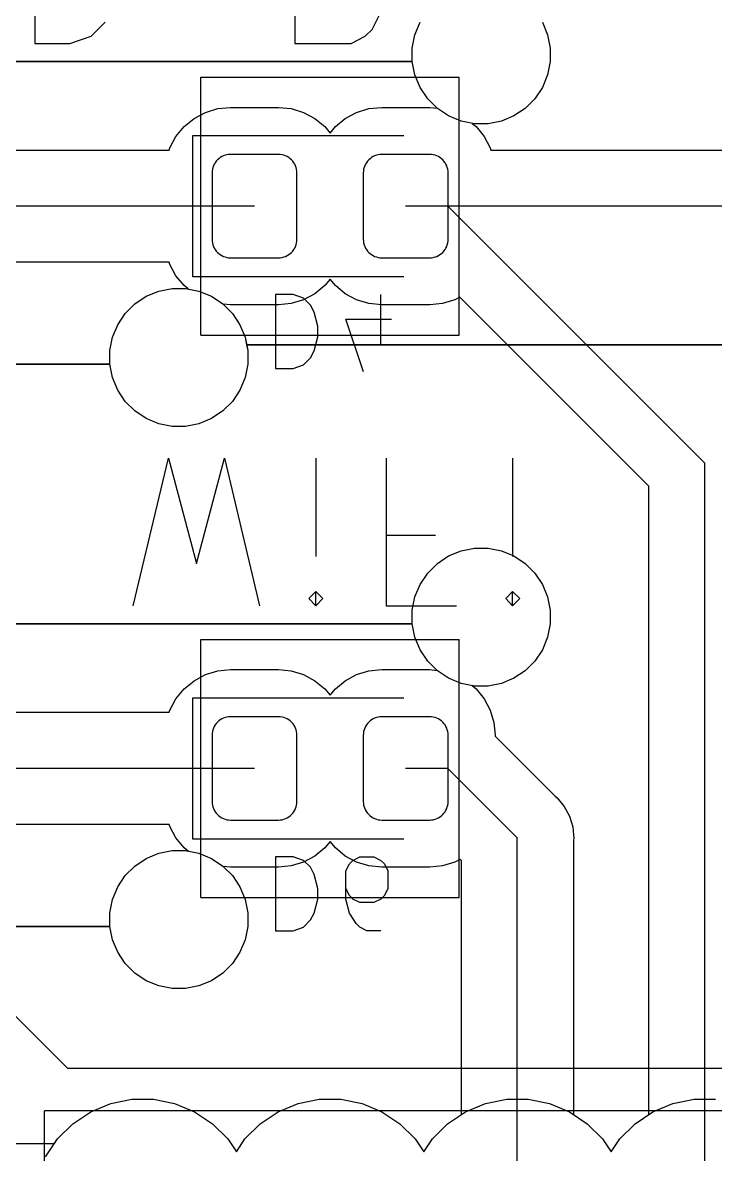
# Model space of a CAD drawing. Extents: x 169 to 33241, y 66 to 35500.
# Drawn here: x 4604 to 8301, y 18440 to 24479 of the extents above; entities that cross this region are included whole.
import ezdxf

# ---------------------------------------------------------------- set-up
doc = ezdxf.new("R2010")
doc.units = 0

msp = doc.modelspace()

# ---------------------------------------------------------------- linework, layer by layer
at = {"layer": 'Layer 1'}
for p, q in [((4670, 25156), (4670, 24368)), ((6057, 25156), (6057, 24368)), ((6469, 24443), (6507, 24518)), ((4970, 24406), (5045, 24481)), ((6698.06, 24414.5), (6725.81, 24481.5)), ((6698.06, 24414.5), (6725.81, 24481.5)), ((7378.24, 24481.5), (7405.99, 24414.5)), ((7378.24, 24481.5), (7405.99, 24414.5)), ((4857, 24368), (4970, 24406)), ((6357, 24368), (6432, 24406)), ((6432, 24406), (6469, 24443)), ((6683.91, 24343.3), (6698.06, 24414.5)), ((6683.91, 24343.3), (6698.06, 24414.5)), ((7405.99, 24414.5), (7420.14, 24343.3)), ((7405.99, 24414.5), (7420.14, 24343.3)), ((4670, 24368), (4857, 24368)), ((6057, 24368), (6357, 24368)), ((6683.91, 24270.8), (6683.91, 24343.3)), ((6683.91, 24270.8), (6683.91, 24343.3)), ((7420.14, 24343.3), (7420.14, 24270.8)), ((7420.14, 24343.3), (7420.14, 24270.8)), ((2004.78, 24270.8), (6683.91, 24270.8)), ((6683.91, 24270.8), (2004.78, 24270.8)), ((6698.06, 24199.7), (6683.91, 24270.8)), ((6698.06, 24199.7), (6683.91, 24270.8)), ((7420.14, 24270.8), (7405.99, 24199.7)), ((7420.14, 24270.8), (7405.99, 24199.7)), ((5555, 22811), (5555, 24188)), ((5555, 24188), (6933, 24188)), ((6725.81, 24132.7), (6698.06, 24199.7)), ((6725.81, 24132.7), (6698.06, 24199.7)), ((6933, 22811), (6933, 24188)), ((7405.99, 24199.7), (7378.24, 24132.7)), ((7405.99, 24199.7), (7378.24, 24132.7)), ((6766.09, 24072.4), (6725.81, 24132.7)), ((6766.09, 24072.4), (6725.81, 24132.7)), ((7378.24, 24132.7), (7337.95, 24072.4)), ((7378.24, 24132.7), (7337.95, 24072.4)), ((6817.37, 24021.2), (6766.09, 24072.4)), ((6815.58, 24022.9), (6766.09, 24072.4)), ((7337.95, 24072.4), (7286.68, 24021.2)), ((7337.95, 24072.4), (7286.68, 24021.2)), ((5519.2, 23967.9), (5579.64, 24000.2)), ((5579.64, 24000.2), (5645.23, 24020.1)), ((5645.23, 24020.1), (5713.44, 24026.8)), ((5713.44, 24026.8), (5969.35, 24026.8)), ((5969.35, 24026.8), (6037.56, 24020.1)), ((6037.56, 24020.1), (6103.15, 24000.2)), ((6103.15, 24000.2), (6163.59, 23967.9)), ((6326.28, 23967.9), (6386.73, 24000.2)), ((6386.73, 24000.2), (6452.32, 24020.1)), ((6452.32, 24020.1), (6520.53, 24026.8)), ((6520.53, 24026.8), (6776.43, 24026.8)), ((6776.43, 24026.8), (6815.58, 24022.9)), ((6877.66, 23980.9), (6817.37, 24021.2)), ((6944.65, 23953.1), (6877.66, 23980.9)), ((7226.39, 23980.9), (7159.4, 23953.1)), ((7226.39, 23980.9), (7159.4, 23953.1)), ((7286.68, 24021.2), (7226.39, 23980.9)), ((7286.68, 24021.2), (7226.39, 23980.9)), ((5422.73, 23871.4), (5466.21, 23924.4)), ((5466.21, 23924.4), (5519.2, 23967.9)), ((6163.59, 23967.9), (6216.58, 23924.4)), ((6216.58, 23924.4), (6244.94, 23889.8)), ((6244.94, 23889.8), (6273.3, 23924.4)), ((6273.3, 23924.4), (6326.28, 23967.9)), ((7015.77, 23939), (6944.65, 23953.1)), ((7015.77, 23939), (7002.74, 23941.6)), ((7002.74, 23941.6), (7023.66, 23924.4)), ((7088.28, 23939), (7015.77, 23939)), ((7088.28, 23939), (7015.77, 23939)), ((7023.66, 23924.4), (7067.14, 23871.4)), ((7159.4, 23953.1), (7088.28, 23939)), ((7159.4, 23953.1), (7088.28, 23939)), ((5390.42, 23811), (5422.73, 23871.4)), ((5512, 23122), (5512, 23877)), ((5512, 23877), (6638, 23877)), ((7067.14, 23871.4), (7099.45, 23811)), ((4477.58, 23799.2), (5386.86, 23799.2)), ((5386.86, 23799.2), (5390.42, 23811)), ((7099.45, 23811), (7103.02, 23799.2)), ((7103.02, 23799.2), (8512.29, 23799.2)), ((5631.6, 23731.8), (5626.64, 23723.6)), ((5631.6, 23731.8), (5626.64, 23723.6)), ((5637.36, 23739.6), (5631.6, 23731.8)), ((5637.36, 23739.6), (5631.6, 23731.8)), ((5643.84, 23746.8), (5637.36, 23739.6)), ((5643.84, 23746.8), (5637.36, 23739.6)), ((5651, 23753.2), (5643.84, 23746.8)), ((5651, 23753.2), (5643.84, 23746.8)), ((5658.76, 23759), (5651, 23753.2)), ((5658.76, 23759), (5651, 23753.2)), ((5667.04, 23764), (5658.76, 23759)), ((5667.04, 23764), (5658.76, 23759)), ((5675.78, 23768.1), (5667.04, 23764)), ((5675.78, 23768.1), (5667.04, 23764)), ((5684.87, 23771.4), (5675.78, 23768.1)), ((5684.87, 23771.4), (5675.78, 23768.1)), ((5694.24, 23773.7), (5684.87, 23771.4)), ((5694.24, 23773.7), (5684.87, 23771.4)), ((5703.79, 23775.1), (5694.24, 23773.7)), ((5703.79, 23775.1), (5694.24, 23773.7)), ((5713.44, 23775.6), (5703.79, 23775.1)), ((5713.44, 23775.6), (5703.79, 23775.1)), ((5969.35, 23775.6), (5713.44, 23775.6)), ((5969.35, 23775.6), (5713.44, 23775.6)), ((5979, 23775.1), (5969.35, 23775.6)), ((5979, 23775.1), (5969.35, 23775.6)), ((5988.55, 23773.7), (5979, 23775.1)), ((5988.55, 23773.7), (5979, 23775.1)), ((5997.92, 23771.4), (5988.55, 23773.7)), ((5997.92, 23771.4), (5988.55, 23773.7)), ((6007.01, 23768.1), (5997.92, 23771.4)), ((6007.01, 23768.1), (5997.92, 23771.4)), ((6015.75, 23764), (6007.01, 23768.1)), ((6015.75, 23764), (6007.01, 23768.1)), ((6024.03, 23759), (6015.75, 23764)), ((6024.03, 23759), (6015.75, 23764)), ((6031.79, 23753.2), (6024.03, 23759)), ((6031.79, 23753.2), (6024.03, 23759)), ((6038.94, 23746.8), (6031.79, 23753.2)), ((6038.94, 23746.8), (6031.79, 23753.2)), ((6045.43, 23739.6), (6038.94, 23746.8)), ((6045.43, 23739.6), (6038.94, 23746.8)), ((6051.19, 23731.8), (6045.43, 23739.6)), ((6051.19, 23731.8), (6045.43, 23739.6)), ((6056.15, 23723.6), (6051.19, 23731.8)), ((6056.15, 23723.6), (6051.19, 23731.8)), ((6438.69, 23731.8), (6433.73, 23723.6)), ((6438.69, 23731.8), (6433.73, 23723.6)), ((6444.44, 23739.6), (6438.69, 23731.8)), ((6444.44, 23739.6), (6438.69, 23731.8)), ((6450.93, 23746.8), (6444.44, 23739.6)), ((6450.93, 23746.8), (6444.44, 23739.6)), ((6458.09, 23753.2), (6450.93, 23746.8)), ((6458.09, 23753.2), (6450.93, 23746.8)), ((6465.85, 23759), (6458.09, 23753.2)), ((6465.85, 23759), (6458.09, 23753.2)), ((6474.13, 23764), (6465.85, 23759)), ((6474.13, 23764), (6465.85, 23759)), ((6482.86, 23768.1), (6474.13, 23764)), ((6482.86, 23768.1), (6474.13, 23764)), ((6491.96, 23771.4), (6482.86, 23768.1)), ((6491.96, 23771.4), (6482.86, 23768.1)), ((6501.33, 23773.7), (6491.96, 23771.4)), ((6501.33, 23773.7), (6491.96, 23771.4)), ((6510.88, 23775.1), (6501.33, 23773.7)), ((6510.88, 23775.1), (6501.33, 23773.7)), ((6520.53, 23775.6), (6510.88, 23775.1)), ((6520.53, 23775.6), (6510.88, 23775.1)), ((6776.43, 23775.6), (6520.53, 23775.6)), ((6776.43, 23775.6), (6520.53, 23775.6)), ((6786.08, 23775.1), (6776.43, 23775.6)), ((6786.08, 23775.1), (6776.43, 23775.6)), ((6795.64, 23773.7), (6786.08, 23775.1)), ((6795.64, 23773.7), (6786.08, 23775.1)), ((6805.01, 23771.4), (6795.64, 23773.7)), ((6805.01, 23771.4), (6795.64, 23773.7)), ((6814.1, 23768.1), (6805.01, 23771.4)), ((6814.1, 23768.1), (6805.01, 23771.4)), ((6822.83, 23764), (6814.1, 23768.1)), ((6822.83, 23764), (6814.1, 23768.1)), ((6831.12, 23759), (6822.83, 23764)), ((6831.12, 23759), (6822.83, 23764)), ((6838.87, 23753.2), (6831.12, 23759)), ((6838.87, 23753.2), (6831.12, 23759)), ((6846.03, 23746.8), (6838.87, 23753.2)), ((6846.03, 23746.8), (6838.87, 23753.2)), ((6852.52, 23739.6), (6846.03, 23746.8)), ((6852.52, 23739.6), (6846.03, 23746.8)), ((6858.27, 23731.8), (6852.52, 23739.6)), ((6858.27, 23731.8), (6852.52, 23739.6)), ((6863.24, 23723.6), (6858.27, 23731.8)), ((6863.24, 23723.6), (6858.27, 23731.8)), ((5615.49, 23686.8), (5615.02, 23677.2)), ((5615.49, 23686.8), (5615.02, 23677.2)), ((5615.02, 23677.2), (5615.02, 23322.8)), ((5615.02, 23677.2), (5615.02, 23322.8)), ((5616.91, 23696.4), (5615.49, 23686.8)), ((5616.91, 23696.4), (5615.49, 23686.8)), ((5619.26, 23705.7), (5616.91, 23696.4)), ((5619.26, 23705.7), (5616.91, 23696.4)), ((5622.51, 23714.8), (5619.26, 23705.7)), ((5622.51, 23714.8), (5619.26, 23705.7)), ((5626.64, 23723.6), (5622.51, 23714.8)), ((5626.64, 23723.6), (5622.51, 23714.8)), ((6060.28, 23714.8), (6056.15, 23723.6)), ((6060.28, 23714.8), (6056.15, 23723.6)), ((6063.53, 23705.7), (6060.28, 23714.8)), ((6063.53, 23705.7), (6060.28, 23714.8)), ((6065.88, 23696.4), (6063.53, 23705.7)), ((6065.88, 23696.4), (6063.53, 23705.7)), ((6067.3, 23686.8), (6065.88, 23696.4)), ((6067.3, 23686.8), (6065.88, 23696.4)), ((6067.77, 23677.2), (6067.3, 23686.8)), ((6067.77, 23677.2), (6067.3, 23686.8)), ((6067.77, 23322.8), (6067.77, 23677.2)), ((6067.77, 23322.8), (6067.77, 23677.2)), ((6422.58, 23686.8), (6422.1, 23677.2)), ((6422.58, 23686.8), (6422.1, 23677.2)), ((6422.1, 23677.2), (6422.1, 23322.8)), ((6422.1, 23677.2), (6422.1, 23322.8)), ((6423.99, 23696.4), (6422.58, 23686.8)), ((6423.99, 23696.4), (6422.58, 23686.8)), ((6426.34, 23705.7), (6423.99, 23696.4)), ((6426.34, 23705.7), (6423.99, 23696.4)), ((6429.6, 23714.8), (6426.34, 23705.7)), ((6429.6, 23714.8), (6426.34, 23705.7)), ((6433.73, 23723.6), (6429.6, 23714.8)), ((6433.73, 23723.6), (6429.6, 23714.8)), ((6867.37, 23714.8), (6863.24, 23723.6)), ((6867.37, 23714.8), (6863.24, 23723.6)), ((6870.62, 23705.7), (6867.37, 23714.8)), ((6870.62, 23705.7), (6867.37, 23714.8)), ((6872.97, 23696.4), (6870.62, 23705.7)), ((6872.97, 23696.4), (6870.62, 23705.7)), ((6874.39, 23686.8), (6872.97, 23696.4)), ((6874.39, 23686.8), (6872.97, 23696.4)), ((6874.86, 23677.2), (6874.39, 23686.8)), ((6874.86, 23677.2), (6874.39, 23686.8)), ((6874.86, 23322.8), (6874.86, 23677.2)), ((6874.86, 23322.8), (6874.86, 23677.2)), ((5841, 23500), (4089, 23500)), ((8900, 23500), (6648, 23500)), ((6874, 23500), (6648, 23500)), ((8244, 22129), (6874, 23500)), ((5615.02, 23322.8), (5615.49, 23313.2)), ((5615.02, 23322.8), (5615.49, 23313.2)), ((5615.49, 23313.2), (5616.91, 23303.6)), ((5615.49, 23313.2), (5616.91, 23303.6)), ((6065.88, 23303.6), (6067.3, 23313.2)), ((6065.88, 23303.6), (6067.3, 23313.2)), ((6067.3, 23313.2), (6067.77, 23322.8)), ((6067.3, 23313.2), (6067.77, 23322.8)), ((6422.1, 23322.8), (6422.58, 23313.2)), ((6422.1, 23322.8), (6422.58, 23313.2)), ((6422.58, 23313.2), (6423.99, 23303.6)), ((6422.58, 23313.2), (6423.99, 23303.6)), ((6872.97, 23303.6), (6874.39, 23313.2)), ((6872.97, 23303.6), (6874.39, 23313.2)), ((6874.39, 23313.2), (6874.86, 23322.8)), ((6874.39, 23313.2), (6874.86, 23322.8)), ((5616.91, 23303.6), (5619.26, 23294.3)), ((5616.91, 23303.6), (5619.26, 23294.3)), ((5619.26, 23294.3), (5622.51, 23285.2)), ((5619.26, 23294.3), (5622.51, 23285.2)), ((5622.51, 23285.2), (5626.64, 23276.4)), ((5622.51, 23285.2), (5626.64, 23276.4)), ((5626.64, 23276.4), (5631.6, 23268.2)), ((5626.64, 23276.4), (5631.6, 23268.2)), ((5631.6, 23268.2), (5637.36, 23260.4)), ((5631.6, 23268.2), (5637.36, 23260.4)), ((5637.36, 23260.4), (5643.84, 23253.2)), ((5637.36, 23260.4), (5643.84, 23253.2)), ((5643.84, 23253.2), (5651, 23246.8)), ((5643.84, 23253.2), (5651, 23246.8)), ((6031.79, 23246.8), (6038.94, 23253.2)), ((6031.79, 23246.8), (6038.94, 23253.2)), ((6038.94, 23253.2), (6045.43, 23260.4)), ((6038.94, 23253.2), (6045.43, 23260.4)), ((6045.43, 23260.4), (6051.19, 23268.2)), ((6045.43, 23260.4), (6051.19, 23268.2)), ((6051.19, 23268.2), (6056.15, 23276.4)), ((6051.19, 23268.2), (6056.15, 23276.4)), ((6056.15, 23276.4), (6060.28, 23285.2)), ((6056.15, 23276.4), (6060.28, 23285.2)), ((6060.28, 23285.2), (6063.53, 23294.3)), ((6060.28, 23285.2), (6063.53, 23294.3)), ((6063.53, 23294.3), (6065.88, 23303.6)), ((6063.53, 23294.3), (6065.88, 23303.6)), ((6423.99, 23303.6), (6426.34, 23294.3)), ((6423.99, 23303.6), (6426.34, 23294.3)), ((6426.34, 23294.3), (6429.6, 23285.2)), ((6426.34, 23294.3), (6429.6, 23285.2)), ((6429.6, 23285.2), (6433.73, 23276.4)), ((6429.6, 23285.2), (6433.73, 23276.4)), ((6433.73, 23276.4), (6438.69, 23268.2)), ((6433.73, 23276.4), (6438.69, 23268.2)), ((6438.69, 23268.2), (6444.44, 23260.4)), ((6438.69, 23268.2), (6444.44, 23260.4)), ((6444.44, 23260.4), (6450.93, 23253.2)), ((6444.44, 23260.4), (6450.93, 23253.2)), ((6450.93, 23253.2), (6458.09, 23246.8)), ((6450.93, 23253.2), (6458.09, 23246.8)), ((6838.87, 23246.8), (6846.03, 23253.2)), ((6838.87, 23246.8), (6846.03, 23253.2)), ((6846.03, 23253.2), (6852.52, 23260.4)), ((6846.03, 23253.2), (6852.52, 23260.4)), ((6852.52, 23260.4), (6858.27, 23268.2)), ((6852.52, 23260.4), (6858.27, 23268.2)), ((6858.27, 23268.2), (6863.24, 23276.4)), ((6858.27, 23268.2), (6863.24, 23276.4)), ((6863.24, 23276.4), (6867.37, 23285.2)), ((6863.24, 23276.4), (6867.37, 23285.2)), ((6867.37, 23285.2), (6870.62, 23294.3)), ((6867.37, 23285.2), (6870.62, 23294.3)), ((6870.62, 23294.3), (6872.97, 23303.6)), ((6870.62, 23294.3), (6872.97, 23303.6)), ((5386.86, 23200.8), (4477.58, 23200.8)), ((5390.42, 23189), (5386.86, 23200.8)), ((5422.73, 23128.6), (5390.42, 23189)), ((5651, 23246.8), (5658.76, 23241)), ((5651, 23246.8), (5658.76, 23241)), ((5658.76, 23241), (5667.04, 23236)), ((5658.76, 23241), (5667.04, 23236)), ((5667.04, 23236), (5675.78, 23231.9)), ((5667.04, 23236), (5675.78, 23231.9)), ((5675.78, 23231.9), (5684.87, 23228.6)), ((5675.78, 23231.9), (5684.87, 23228.6)), ((5684.87, 23228.6), (5694.24, 23226.3)), ((5684.87, 23228.6), (5694.24, 23226.3)), ((5694.24, 23226.3), (5703.79, 23224.9)), ((5694.24, 23226.3), (5703.79, 23224.9)), ((5703.79, 23224.9), (5713.44, 23224.4)), ((5703.79, 23224.9), (5713.44, 23224.4)), ((5713.44, 23224.4), (5969.35, 23224.4)), ((5713.44, 23224.4), (5969.35, 23224.4)), ((5969.35, 23224.4), (5979, 23224.9)), ((5969.35, 23224.4), (5979, 23224.9)), ((5979, 23224.9), (5988.55, 23226.3)), ((5979, 23224.9), (5988.55, 23226.3)), ((5988.55, 23226.3), (5997.92, 23228.6)), ((5988.55, 23226.3), (5997.92, 23228.6)), ((5997.92, 23228.6), (6007.01, 23231.9)), ((5997.92, 23228.6), (6007.01, 23231.9)), ((6007.01, 23231.9), (6015.75, 23236)), ((6007.01, 23231.9), (6015.75, 23236)), ((6015.75, 23236), (6024.03, 23241)), ((6015.75, 23236), (6024.03, 23241)), ((6024.03, 23241), (6031.79, 23246.8)), ((6024.03, 23241), (6031.79, 23246.8)), ((6458.09, 23246.8), (6465.85, 23241)), ((6458.09, 23246.8), (6465.85, 23241)), ((6465.85, 23241), (6474.13, 23236)), ((6465.85, 23241), (6474.13, 23236)), ((6474.13, 23236), (6482.86, 23231.9)), ((6474.13, 23236), (6482.86, 23231.9)), ((6482.86, 23231.9), (6491.96, 23228.6)), ((6482.86, 23231.9), (6491.96, 23228.6)), ((6491.96, 23228.6), (6501.33, 23226.3)), ((6491.96, 23228.6), (6501.33, 23226.3)), ((6501.33, 23226.3), (6510.88, 23224.9)), ((6501.33, 23226.3), (6510.88, 23224.9)), ((6510.88, 23224.9), (6520.53, 23224.4)), ((6510.88, 23224.9), (6520.53, 23224.4)), ((6520.53, 23224.4), (6776.43, 23224.4)), ((6520.53, 23224.4), (6776.43, 23224.4)), ((6776.43, 23224.4), (6786.08, 23224.9)), ((6776.43, 23224.4), (6786.08, 23224.9)), ((6786.08, 23224.9), (6795.64, 23226.3)), ((6786.08, 23224.9), (6795.64, 23226.3)), ((6795.64, 23226.3), (6805.01, 23228.6)), ((6795.64, 23226.3), (6805.01, 23228.6)), ((6805.01, 23228.6), (6814.1, 23231.9)), ((6805.01, 23228.6), (6814.1, 23231.9)), ((6814.1, 23231.9), (6822.83, 23236)), ((6814.1, 23231.9), (6822.83, 23236)), ((6822.83, 23236), (6831.12, 23241)), ((6822.83, 23236), (6831.12, 23241)), ((6831.12, 23241), (6838.87, 23246.8)), ((6831.12, 23241), (6838.87, 23246.8)), ((5466.21, 23075.6), (5422.73, 23128.6)), ((5487.14, 23058.4), (5466.21, 23075.6)), ((6638, 23122), (5512, 23122)), ((6216.58, 23075.6), (6163.59, 23032.1)), ((6244.94, 23110.2), (6216.58, 23075.6)), ((6273.3, 23075.6), (6244.94, 23110.2)), ((6326.28, 23032.1), (6273.3, 23075.6)), ((5203.19, 22978.8), (5263.49, 23019.1)), ((5203.19, 22978.8), (5263.49, 23019.1)), ((5263.49, 23019.1), (5330.48, 23046.9)), ((5263.49, 23019.1), (5330.48, 23046.9)), ((5330.48, 23046.9), (5401.6, 23061)), ((5330.48, 23046.9), (5401.6, 23061)), ((5401.6, 23061), (5474.11, 23061)), ((5401.6, 23061), (5474.11, 23061)), ((5474.11, 23061), (5545.23, 23046.9)), ((5474.11, 23061), (5487.14, 23058.4)), ((5545.23, 23046.9), (5612.22, 23019.1)), ((5612.22, 23019.1), (5672.51, 22978.8)), ((5954, 23028), (5954, 22634)), ((6048, 23028), (5954, 23028)), ((6104, 23009), (6048, 23028)), ((6163.59, 23032.1), (6103.15, 22999.8)), ((6141, 22972), (6104, 23009)), ((6386.73, 22999.8), (6326.28, 23032.1)), ((6516, 22766), (6516, 23028)), ((6937.38, 23014.3), (6910.23, 22999.8)), ((7945.73, 22006), (6937.38, 23014.3)), ((5151.92, 22927.6), (5203.19, 22978.8)), ((5151.92, 22927.6), (5203.19, 22978.8)), ((5672.51, 22978.8), (5723.78, 22927.6)), ((5713.44, 22973.2), (5674.3, 22977.1)), ((5674.3, 22977.1), (5723.78, 22927.6)), ((5969.35, 22973.2), (5713.44, 22973.2)), ((6037.56, 22979.9), (5969.35, 22973.2)), ((6103.15, 22999.8), (6037.56, 22979.9)), ((6160, 22934), (6141, 22972)), ((6452.32, 22979.9), (6386.73, 22999.8)), ((6520.53, 22973.2), (6452.32, 22979.9)), ((6776.43, 22973.2), (6520.53, 22973.2)), ((6844.64, 22979.9), (6776.43, 22973.2)), ((6910.23, 22999.8), (6844.64, 22979.9)), ((5111.64, 22867.3), (5151.92, 22927.6)), ((5111.64, 22867.3), (5151.92, 22927.6)), ((5723.78, 22927.6), (5764.07, 22867.3)), ((5723.78, 22927.6), (5764.07, 22867.3)), ((6179, 22859), (6160, 22934)), ((6423, 22616), (6329, 22897)), ((6329, 22897), (6573, 22897)), ((5083.89, 22800.3), (5111.64, 22867.3)), ((5083.89, 22800.3), (5111.64, 22867.3)), ((5764.07, 22867.3), (5791.82, 22800.3)), ((5764.07, 22867.3), (5791.82, 22800.3)), ((6179, 22803), (6179, 22859)), ((5069.74, 22729.2), (5083.89, 22800.3)), ((5069.74, 22729.2), (5083.89, 22800.3)), ((5555, 22811), (6933, 22811)), ((5791.82, 22800.3), (5799.86, 22759.9)), ((5791.82, 22800.3), (5805.96, 22729.2)), ((6160, 22728), (6179, 22803)), ((5069.74, 22656.7), (5069.74, 22729.2)), ((5069.74, 22656.7), (5069.74, 22729.2)), ((5799.86, 22759.9), (10237.5, 22759.9)), ((10237.5, 22759.9), (5799.86, 22759.9)), ((5799.86, 22759.9), (5805.96, 22729.2)), ((5805.96, 22729.2), (5805.96, 22656.7)), ((5805.96, 22729.2), (5805.96, 22656.7)), ((6141, 22691), (6160, 22728)), ((2004.78, 22656.7), (5069.74, 22656.7)), ((5069.74, 22656.7), (2004.78, 22656.7)), ((5083.89, 22585.5), (5069.74, 22656.7)), ((5083.89, 22585.5), (5069.74, 22656.7)), ((5805.96, 22656.7), (5791.82, 22585.5)), ((5805.96, 22656.7), (5791.82, 22585.5)), ((6048, 22634), (6104, 22653)), ((6104, 22653), (6141, 22691)), ((5111.64, 22518.5), (5083.89, 22585.5)), ((5111.64, 22518.5), (5083.89, 22585.5)), ((5791.82, 22585.5), (5764.07, 22518.5)), ((5791.82, 22585.5), (5764.07, 22518.5)), ((5954, 22634), (6048, 22634)), ((5151.92, 22458.3), (5111.64, 22518.5)), ((5151.92, 22458.3), (5111.64, 22518.5)), ((5764.07, 22518.5), (5723.78, 22458.3)), ((5764.07, 22518.5), (5723.78, 22458.3)), ((5203.19, 22407), (5151.92, 22458.3)), ((5203.19, 22407), (5151.92, 22458.3)), ((5263.49, 22366.7), (5203.19, 22407)), ((5263.49, 22366.7), (5203.19, 22407)), ((5672.51, 22407), (5612.22, 22366.7)), ((5672.51, 22407), (5612.22, 22366.7)), ((5723.78, 22458.3), (5672.51, 22407)), ((5723.78, 22458.3), (5672.51, 22407)), ((5330.48, 22338.9), (5263.49, 22366.7)), ((5330.48, 22338.9), (5263.49, 22366.7)), ((5612.22, 22366.7), (5545.23, 22338.9)), ((5612.22, 22366.7), (5545.23, 22338.9)), ((5401.6, 22324.8), (5330.48, 22338.9)), ((5401.6, 22324.8), (5330.48, 22338.9)), ((5474.11, 22324.8), (5401.6, 22324.8)), ((5474.11, 22324.8), (5401.6, 22324.8)), ((5545.23, 22338.9), (5474.11, 22324.8)), ((5545.23, 22338.9), (5474.11, 22324.8)), ((5195, 21368), (5382, 22156)), ((5382, 22156), (5532, 21593)), ((5532, 21593), (5682, 22156)), ((5682, 22156), (5869, 21368)), ((6169, 22156), (6169, 21631)), ((6544, 22156), (6544, 21368)), ((7219, 22156), (7219, 21631)), ((8244, 18150), (8244, 22129)), ((7945.73, 18653.2), (7945.73, 22006)), ((6807, 21743), (6544, 21743)), ((6817.37, 21593), (6877.66, 21633.3)), ((6817.37, 21593), (6877.66, 21633.3)), ((6877.66, 21633.3), (6944.65, 21661.1)), ((6877.66, 21633.3), (6944.65, 21661.1)), ((6944.65, 21661.1), (7015.77, 21675.2)), ((6944.65, 21661.1), (7015.77, 21675.2)), ((7015.77, 21675.2), (7088.28, 21675.2)), ((7015.77, 21675.2), (7088.28, 21675.2)), ((7088.28, 21675.2), (7159.4, 21661.1)), ((7088.28, 21675.2), (7159.4, 21661.1)), ((7159.4, 21661.1), (7226.39, 21633.3)), ((7159.4, 21661.1), (7226.39, 21633.3)), ((7226.39, 21633.3), (7286.68, 21593)), ((7226.39, 21633.3), (7286.68, 21593)), ((6766.09, 21541.7), (6817.37, 21593)), ((6766.09, 21541.7), (6817.37, 21593)), ((7286.68, 21593), (7337.95, 21541.7)), ((7286.68, 21593), (7337.95, 21541.7)), ((6725.81, 21481.5), (6766.09, 21541.7)), ((6725.81, 21481.5), (6766.09, 21541.7)), ((7337.95, 21541.7), (7378.24, 21481.5)), ((7337.95, 21541.7), (7378.24, 21481.5)), ((6132, 21406), (6169, 21443)), ((6169, 21443), (6207, 21406)), ((6169, 21368), (6169, 21443)), ((6698.06, 21414.5), (6725.81, 21481.5)), ((6698.06, 21414.5), (6725.81, 21481.5)), ((7182, 21406), (7219, 21443)), ((7219, 21443), (7257, 21406)), ((7219, 21368), (7219, 21443)), ((7378.24, 21481.5), (7405.99, 21414.5)), ((7378.24, 21481.5), (7405.99, 21414.5)), ((6169, 21368), (6132, 21406)), ((6207, 21406), (6169, 21368)), ((6683.91, 21343.3), (6698.06, 21414.5)), ((6683.91, 21343.3), (6698.06, 21414.5)), ((7219, 21368), (7182, 21406)), ((7257, 21406), (7219, 21368)), ((7405.99, 21414.5), (7420.14, 21343.3)), ((7405.99, 21414.5), (7420.14, 21343.3)), ((6544, 21368), (6919, 21368)), ((6683.91, 21270.8), (6683.91, 21343.3)), ((6683.91, 21270.8), (6683.91, 21343.3)), ((7420.14, 21343.3), (7420.14, 21270.8)), ((7420.14, 21343.3), (7420.14, 21270.8)), ((2004.78, 21270.8), (6683.91, 21270.8)), ((6683.91, 21270.8), (2004.78, 21270.8)), ((6698.06, 21199.7), (6683.91, 21270.8)), ((6698.06, 21199.7), (6683.91, 21270.8)), ((7420.14, 21270.8), (7405.99, 21199.7)), ((7420.14, 21270.8), (7405.99, 21199.7)), ((6725.81, 21132.7), (6698.06, 21199.7)), ((6725.81, 21132.7), (6698.06, 21199.7)), ((7405.99, 21199.7), (7378.24, 21132.7)), ((7405.99, 21199.7), (7378.24, 21132.7)), ((5555, 19811), (5555, 21188)), ((5555, 21188), (6933, 21188)), ((6933, 19811), (6933, 21188)), ((6766.09, 21072.4), (6725.81, 21132.7)), ((6766.09, 21072.4), (6725.81, 21132.7)), ((7378.24, 21132.7), (7337.95, 21072.4)), ((7378.24, 21132.7), (7337.95, 21072.4)), ((5579.64, 21000.2), (5645.23, 21020.1)), ((5645.23, 21020.1), (5713.44, 21026.8)), ((5713.44, 21026.8), (5969.35, 21026.8)), ((5969.35, 21026.8), (6037.56, 21020.1)), ((6037.56, 21020.1), (6103.15, 21000.2)), ((6386.73, 21000.2), (6452.32, 21020.1)), ((6452.32, 21020.1), (6520.53, 21026.8)), ((6520.53, 21026.8), (6776.43, 21026.8)), ((6817.37, 21021.2), (6766.09, 21072.4)), ((6815.58, 21022.9), (6766.09, 21072.4)), ((6776.43, 21026.8), (6815.58, 21022.9)), ((6877.66, 20980.9), (6817.37, 21021.2)), ((7286.68, 21021.2), (7226.39, 20980.9)), ((7286.68, 21021.2), (7226.39, 20980.9)), ((7337.95, 21072.4), (7286.68, 21021.2)), ((7337.95, 21072.4), (7286.68, 21021.2)), ((5466.21, 20924.4), (5519.2, 20967.9)), ((5519.2, 20967.9), (5579.64, 21000.2)), ((6103.15, 21000.2), (6163.59, 20967.9)), ((6163.59, 20967.9), (6216.58, 20924.4)), ((6273.3, 20924.4), (6326.28, 20967.9)), ((6326.28, 20967.9), (6386.73, 21000.2)), ((6944.65, 20953.1), (6877.66, 20980.9)), ((7226.39, 20980.9), (7159.4, 20953.1)), ((7226.39, 20980.9), (7159.4, 20953.1)), ((5422.73, 20871.4), (5466.21, 20924.4)), ((6216.58, 20924.4), (6244.94, 20889.8)), ((6244.94, 20889.8), (6273.3, 20924.4)), ((7015.77, 20939), (6944.65, 20953.1)), ((7015.77, 20939), (7002.74, 20941.6)), ((7002.74, 20941.6), (7023.66, 20924.4)), ((7088.28, 20939), (7015.77, 20939)), ((7088.28, 20939), (7015.77, 20939)), ((7023.66, 20924.4), (7067.14, 20871.4)), ((7159.4, 20953.1), (7088.28, 20939)), ((7159.4, 20953.1), (7088.28, 20939)), ((5390.42, 20811), (5422.73, 20871.4)), ((5512, 20122), (5512, 20877)), ((5512, 20877), (6638, 20877)), ((7067.14, 20871.4), (7099.45, 20811)), ((4477.58, 20799.2), (5386.86, 20799.2)), ((5386.86, 20799.2), (5390.42, 20811)), ((5694.24, 20773.7), (5684.87, 20771.4)), ((5694.24, 20773.7), (5684.87, 20771.4)), ((5703.79, 20775.1), (5694.24, 20773.7)), ((5703.79, 20775.1), (5694.24, 20773.7)), ((5713.44, 20775.6), (5703.79, 20775.1)), ((5713.44, 20775.6), (5703.79, 20775.1)), ((5969.35, 20775.6), (5713.44, 20775.6)), ((5969.35, 20775.6), (5713.44, 20775.6)), ((5979, 20775.1), (5969.35, 20775.6)), ((5979, 20775.1), (5969.35, 20775.6)), ((5988.55, 20773.7), (5979, 20775.1)), ((5988.55, 20773.7), (5979, 20775.1)), ((5997.92, 20771.4), (5988.55, 20773.7)), ((5997.92, 20771.4), (5988.55, 20773.7)), ((6501.33, 20773.7), (6491.96, 20771.4)), ((6501.33, 20773.7), (6491.96, 20771.4)), ((6510.88, 20775.1), (6501.33, 20773.7)), ((6510.88, 20775.1), (6501.33, 20773.7)), ((6520.53, 20775.6), (6510.88, 20775.1)), ((6520.53, 20775.6), (6510.88, 20775.1)), ((6776.43, 20775.6), (6520.53, 20775.6)), ((6776.43, 20775.6), (6520.53, 20775.6)), ((6786.08, 20775.1), (6776.43, 20775.6)), ((6786.08, 20775.1), (6776.43, 20775.6)), ((6795.64, 20773.7), (6786.08, 20775.1)), ((6795.64, 20773.7), (6786.08, 20775.1)), ((6805.01, 20771.4), (6795.64, 20773.7)), ((6805.01, 20771.4), (6795.64, 20773.7)), ((7099.45, 20811), (7119.35, 20745.4)), ((5622.51, 20714.8), (5619.26, 20705.7)), ((5622.51, 20714.8), (5619.26, 20705.7)), ((5626.64, 20723.6), (5622.51, 20714.8)), ((5626.64, 20723.6), (5622.51, 20714.8)), ((5631.6, 20731.8), (5626.64, 20723.6)), ((5631.6, 20731.8), (5626.64, 20723.6)), ((5637.36, 20739.6), (5631.6, 20731.8)), ((5637.36, 20739.6), (5631.6, 20731.8)), ((5643.84, 20746.8), (5637.36, 20739.6)), ((5643.84, 20746.8), (5637.36, 20739.6)), ((5651, 20753.2), (5643.84, 20746.8)), ((5651, 20753.2), (5643.84, 20746.8)), ((5658.76, 20759), (5651, 20753.2)), ((5658.76, 20759), (5651, 20753.2)), ((5667.04, 20764), (5658.76, 20759)), ((5667.04, 20764), (5658.76, 20759)), ((5675.78, 20768.1), (5667.04, 20764)), ((5675.78, 20768.1), (5667.04, 20764)), ((5684.87, 20771.4), (5675.78, 20768.1)), ((5684.87, 20771.4), (5675.78, 20768.1)), ((6007.01, 20768.1), (5997.92, 20771.4)), ((6007.01, 20768.1), (5997.92, 20771.4)), ((6015.75, 20764), (6007.01, 20768.1)), ((6015.75, 20764), (6007.01, 20768.1)), ((6024.03, 20759), (6015.75, 20764)), ((6024.03, 20759), (6015.75, 20764)), ((6031.79, 20753.2), (6024.03, 20759)), ((6031.79, 20753.2), (6024.03, 20759)), ((6038.94, 20746.8), (6031.79, 20753.2)), ((6038.94, 20746.8), (6031.79, 20753.2)), ((6045.43, 20739.6), (6038.94, 20746.8)), ((6045.43, 20739.6), (6038.94, 20746.8)), ((6051.19, 20731.8), (6045.43, 20739.6)), ((6051.19, 20731.8), (6045.43, 20739.6)), ((6056.15, 20723.6), (6051.19, 20731.8)), ((6056.15, 20723.6), (6051.19, 20731.8)), ((6060.28, 20714.8), (6056.15, 20723.6)), ((6060.28, 20714.8), (6056.15, 20723.6)), ((6063.53, 20705.7), (6060.28, 20714.8)), ((6063.53, 20705.7), (6060.28, 20714.8)), ((6429.6, 20714.8), (6426.34, 20705.7)), ((6429.6, 20714.8), (6426.34, 20705.7)), ((6433.73, 20723.6), (6429.6, 20714.8)), ((6433.73, 20723.6), (6429.6, 20714.8)), ((6438.69, 20731.8), (6433.73, 20723.6)), ((6438.69, 20731.8), (6433.73, 20723.6)), ((6444.44, 20739.6), (6438.69, 20731.8)), ((6444.44, 20739.6), (6438.69, 20731.8)), ((6450.93, 20746.8), (6444.44, 20739.6)), ((6450.93, 20746.8), (6444.44, 20739.6)), ((6458.09, 20753.2), (6450.93, 20746.8)), ((6458.09, 20753.2), (6450.93, 20746.8)), ((6465.85, 20759), (6458.09, 20753.2)), ((6465.85, 20759), (6458.09, 20753.2)), ((6474.13, 20764), (6465.85, 20759)), ((6474.13, 20764), (6465.85, 20759)), ((6482.86, 20768.1), (6474.13, 20764)), ((6482.86, 20768.1), (6474.13, 20764)), ((6491.96, 20771.4), (6482.86, 20768.1)), ((6491.96, 20771.4), (6482.86, 20768.1)), ((6814.1, 20768.1), (6805.01, 20771.4)), ((6814.1, 20768.1), (6805.01, 20771.4)), ((6822.83, 20764), (6814.1, 20768.1)), ((6822.83, 20764), (6814.1, 20768.1)), ((6831.12, 20759), (6822.83, 20764)), ((6831.12, 20759), (6822.83, 20764)), ((6838.87, 20753.2), (6831.12, 20759)), ((6838.87, 20753.2), (6831.12, 20759)), ((6846.03, 20746.8), (6838.87, 20753.2)), ((6846.03, 20746.8), (6838.87, 20753.2)), ((6852.52, 20739.6), (6846.03, 20746.8)), ((6852.52, 20739.6), (6846.03, 20746.8)), ((6858.27, 20731.8), (6852.52, 20739.6)), ((6858.27, 20731.8), (6852.52, 20739.6)), ((6863.24, 20723.6), (6858.27, 20731.8)), ((6863.24, 20723.6), (6858.27, 20731.8)), ((6867.37, 20714.8), (6863.24, 20723.6)), ((6867.37, 20714.8), (6863.24, 20723.6)), ((6870.62, 20705.7), (6867.37, 20714.8)), ((6870.62, 20705.7), (6867.37, 20714.8)), ((7119.35, 20745.4), (7126.07, 20677.2)), ((5615.49, 20686.8), (5615.02, 20677.2)), ((5615.49, 20686.8), (5615.02, 20677.2)), ((5615.02, 20677.2), (5615.02, 20322.8)), ((5615.02, 20677.2), (5615.02, 20322.8)), ((5616.91, 20696.4), (5615.49, 20686.8)), ((5616.91, 20696.4), (5615.49, 20686.8)), ((5619.26, 20705.7), (5616.91, 20696.4)), ((5619.26, 20705.7), (5616.91, 20696.4)), ((6065.88, 20696.4), (6063.53, 20705.7)), ((6065.88, 20696.4), (6063.53, 20705.7)), ((6067.3, 20686.8), (6065.88, 20696.4)), ((6067.3, 20686.8), (6065.88, 20696.4)), ((6067.77, 20677.2), (6067.3, 20686.8)), ((6067.77, 20677.2), (6067.3, 20686.8)), ((6067.77, 20322.8), (6067.77, 20677.2)), ((6067.77, 20322.8), (6067.77, 20677.2)), ((6422.58, 20686.8), (6422.1, 20677.2)), ((6422.58, 20686.8), (6422.1, 20677.2)), ((6422.1, 20677.2), (6422.1, 20322.8)), ((6422.1, 20677.2), (6422.1, 20322.8)), ((6423.99, 20696.4), (6422.58, 20686.8)), ((6423.99, 20696.4), (6422.58, 20686.8)), ((6426.34, 20705.7), (6423.99, 20696.4)), ((6426.34, 20705.7), (6423.99, 20696.4)), ((6872.97, 20696.4), (6870.62, 20705.7)), ((6872.97, 20696.4), (6870.62, 20705.7)), ((6874.39, 20686.8), (6872.97, 20696.4)), ((6874.39, 20686.8), (6872.97, 20696.4)), ((6874.86, 20677.2), (6874.39, 20686.8)), ((6874.86, 20677.2), (6874.39, 20686.8)), ((6874.86, 20322.8), (6874.86, 20677.2)), ((6874.86, 20322.8), (6874.86, 20677.2)), ((7126.07, 20677.2), (7126.07, 20671.9)), ((7126.07, 20671.9), (7446.12, 20351.9)), ((5841, 20500), (4089, 20500)), ((6874, 20500), (6648, 20500)), ((7244, 20129), (6874, 20500)), ((7446.12, 20351.9), (7457.54, 20342.5)), ((5615.02, 20322.8), (5615.49, 20313.2)), ((5615.02, 20322.8), (5615.49, 20313.2)), ((5615.49, 20313.2), (5616.91, 20303.6)), ((5615.49, 20313.2), (5616.91, 20303.6)), ((5616.91, 20303.6), (5619.26, 20294.3)), ((5616.91, 20303.6), (5619.26, 20294.3)), ((5619.26, 20294.3), (5622.51, 20285.2)), ((5619.26, 20294.3), (5622.51, 20285.2)), ((6060.28, 20285.2), (6063.53, 20294.3)), ((6060.28, 20285.2), (6063.53, 20294.3)), ((6063.53, 20294.3), (6065.88, 20303.6)), ((6063.53, 20294.3), (6065.88, 20303.6)), ((6065.88, 20303.6), (6067.3, 20313.2)), ((6065.88, 20303.6), (6067.3, 20313.2)), ((6067.3, 20313.2), (6067.77, 20322.8)), ((6067.3, 20313.2), (6067.77, 20322.8)), ((6422.1, 20322.8), (6422.58, 20313.2)), ((6422.1, 20322.8), (6422.58, 20313.2)), ((6422.58, 20313.2), (6423.99, 20303.6)), ((6422.58, 20313.2), (6423.99, 20303.6)), ((6423.99, 20303.6), (6426.34, 20294.3)), ((6423.99, 20303.6), (6426.34, 20294.3)), ((6426.34, 20294.3), (6429.6, 20285.2)), ((6426.34, 20294.3), (6429.6, 20285.2)), ((6867.37, 20285.2), (6870.62, 20294.3)), ((6867.37, 20285.2), (6870.62, 20294.3)), ((6870.62, 20294.3), (6872.97, 20303.6)), ((6870.62, 20294.3), (6872.97, 20303.6)), ((6872.97, 20303.6), (6874.39, 20313.2)), ((6872.97, 20303.6), (6874.39, 20313.2)), ((6874.39, 20313.2), (6874.86, 20322.8)), ((6874.39, 20313.2), (6874.86, 20322.8)), ((7457.54, 20342.5), (7494.93, 20297)), ((7494.93, 20297), (7522.71, 20245)), ((5622.51, 20285.2), (5626.64, 20276.4)), ((5622.51, 20285.2), (5626.64, 20276.4)), ((5626.64, 20276.4), (5631.6, 20268.2)), ((5626.64, 20276.4), (5631.6, 20268.2)), ((5631.6, 20268.2), (5637.36, 20260.4)), ((5631.6, 20268.2), (5637.36, 20260.4)), ((5637.36, 20260.4), (5643.84, 20253.2)), ((5637.36, 20260.4), (5643.84, 20253.2)), ((5643.84, 20253.2), (5651, 20246.8)), ((5643.84, 20253.2), (5651, 20246.8)), ((5651, 20246.8), (5658.76, 20241)), ((5651, 20246.8), (5658.76, 20241)), ((5658.76, 20241), (5667.04, 20236)), ((5658.76, 20241), (5667.04, 20236)), ((5667.04, 20236), (5675.78, 20231.9)), ((5667.04, 20236), (5675.78, 20231.9)), ((5675.78, 20231.9), (5684.87, 20228.6)), ((5675.78, 20231.9), (5684.87, 20228.6)), ((5997.92, 20228.6), (6007.01, 20231.9)), ((5997.92, 20228.6), (6007.01, 20231.9)), ((6007.01, 20231.9), (6015.75, 20236)), ((6007.01, 20231.9), (6015.75, 20236)), ((6015.75, 20236), (6024.03, 20241)), ((6015.75, 20236), (6024.03, 20241)), ((6024.03, 20241), (6031.79, 20246.8)), ((6024.03, 20241), (6031.79, 20246.8)), ((6031.79, 20246.8), (6038.94, 20253.2)), ((6031.79, 20246.8), (6038.94, 20253.2)), ((6038.94, 20253.2), (6045.43, 20260.4)), ((6038.94, 20253.2), (6045.43, 20260.4)), ((6045.43, 20260.4), (6051.19, 20268.2)), ((6045.43, 20260.4), (6051.19, 20268.2)), ((6051.19, 20268.2), (6056.15, 20276.4)), ((6051.19, 20268.2), (6056.15, 20276.4)), ((6056.15, 20276.4), (6060.28, 20285.2)), ((6056.15, 20276.4), (6060.28, 20285.2)), ((6429.6, 20285.2), (6433.73, 20276.4)), ((6429.6, 20285.2), (6433.73, 20276.4)), ((6433.73, 20276.4), (6438.69, 20268.2)), ((6433.73, 20276.4), (6438.69, 20268.2)), ((6438.69, 20268.2), (6444.44, 20260.4)), ((6438.69, 20268.2), (6444.44, 20260.4)), ((6444.44, 20260.4), (6450.93, 20253.2)), ((6444.44, 20260.4), (6450.93, 20253.2)), ((6450.93, 20253.2), (6458.09, 20246.8)), ((6450.93, 20253.2), (6458.09, 20246.8)), ((6458.09, 20246.8), (6465.85, 20241)), ((6458.09, 20246.8), (6465.85, 20241)), ((6465.85, 20241), (6474.13, 20236)), ((6465.85, 20241), (6474.13, 20236)), ((6474.13, 20236), (6482.86, 20231.9)), ((6474.13, 20236), (6482.86, 20231.9)), ((6482.86, 20231.9), (6491.96, 20228.6)), ((6482.86, 20231.9), (6491.96, 20228.6)), ((6805.01, 20228.6), (6814.1, 20231.9)), ((6805.01, 20228.6), (6814.1, 20231.9)), ((6814.1, 20231.9), (6822.83, 20236)), ((6814.1, 20231.9), (6822.83, 20236)), ((6822.83, 20236), (6831.12, 20241)), ((6822.83, 20236), (6831.12, 20241)), ((6831.12, 20241), (6838.87, 20246.8)), ((6831.12, 20241), (6838.87, 20246.8)), ((6838.87, 20246.8), (6846.03, 20253.2)), ((6838.87, 20246.8), (6846.03, 20253.2)), ((6846.03, 20253.2), (6852.52, 20260.4)), ((6846.03, 20253.2), (6852.52, 20260.4)), ((6852.52, 20260.4), (6858.27, 20268.2)), ((6852.52, 20260.4), (6858.27, 20268.2)), ((6858.27, 20268.2), (6863.24, 20276.4)), ((6858.27, 20268.2), (6863.24, 20276.4)), ((6863.24, 20276.4), (6867.37, 20285.2)), ((6863.24, 20276.4), (6867.37, 20285.2)), ((7522.71, 20245), (7539.82, 20188.6)), ((5386.86, 20200.8), (4477.58, 20200.8)), ((5390.42, 20189), (5386.86, 20200.8)), ((5422.73, 20128.6), (5390.42, 20189)), ((5684.87, 20228.6), (5694.24, 20226.3)), ((5684.87, 20228.6), (5694.24, 20226.3)), ((5694.24, 20226.3), (5703.79, 20224.9)), ((5694.24, 20226.3), (5703.79, 20224.9)), ((5703.79, 20224.9), (5713.44, 20224.4)), ((5703.79, 20224.9), (5713.44, 20224.4)), ((5713.44, 20224.4), (5969.35, 20224.4)), ((5713.44, 20224.4), (5969.35, 20224.4)), ((5969.35, 20224.4), (5979, 20224.9)), ((5969.35, 20224.4), (5979, 20224.9)), ((5979, 20224.9), (5988.55, 20226.3)), ((5979, 20224.9), (5988.55, 20226.3)), ((5988.55, 20226.3), (5997.92, 20228.6)), ((5988.55, 20226.3), (5997.92, 20228.6)), ((6491.96, 20228.6), (6501.33, 20226.3)), ((6491.96, 20228.6), (6501.33, 20226.3)), ((6501.33, 20226.3), (6510.88, 20224.9)), ((6501.33, 20226.3), (6510.88, 20224.9)), ((6510.88, 20224.9), (6520.53, 20224.4)), ((6510.88, 20224.9), (6520.53, 20224.4)), ((6520.53, 20224.4), (6776.43, 20224.4)), ((6520.53, 20224.4), (6776.43, 20224.4)), ((6776.43, 20224.4), (6786.08, 20224.9)), ((6776.43, 20224.4), (6786.08, 20224.9)), ((6786.08, 20224.9), (6795.64, 20226.3)), ((6786.08, 20224.9), (6795.64, 20226.3)), ((6795.64, 20226.3), (6805.01, 20228.6)), ((6795.64, 20226.3), (6805.01, 20228.6)), ((7539.82, 20188.6), (7544.15, 20144.6)), ((5466.21, 20075.6), (5422.73, 20128.6)), ((6638, 20122), (5512, 20122)), ((6244.94, 20110.2), (6216.58, 20075.6)), ((6273.3, 20075.6), (6244.94, 20110.2)), ((7244, 18150), (7244, 20129)), ((7544.15, 20144.6), (7544.15, 20144.6)), ((7544.15, 20144.6), (7545.6, 20129.9)), ((7545.6, 20129.9), (7544.15, 20115.2)), ((7544.15, 20115.2), (7544.15, 18653.2)), ((5330.48, 20046.9), (5401.6, 20061)), ((5330.48, 20046.9), (5401.6, 20061)), ((5401.6, 20061), (5474.11, 20061)), ((5401.6, 20061), (5474.11, 20061)), ((5487.14, 20058.4), (5466.21, 20075.6)), ((5474.11, 20061), (5545.23, 20046.9)), ((5474.11, 20061), (5487.14, 20058.4)), ((6216.58, 20075.6), (6163.59, 20032.1)), ((6326.28, 20032.1), (6273.3, 20075.6)), ((5203.19, 19978.8), (5263.49, 20019.1)), ((5203.19, 19978.8), (5263.49, 20019.1)), ((5263.49, 20019.1), (5330.48, 20046.9)), ((5263.49, 20019.1), (5330.48, 20046.9)), ((5545.23, 20046.9), (5612.22, 20019.1)), ((5612.22, 20019.1), (5672.51, 19978.8)), ((5954, 20028), (5954, 19634)), ((6048, 20028), (5954, 20028)), ((6103.15, 19999.8), (6037.56, 19979.9)), ((6104, 20009), (6048, 20028)), ((6163.59, 20032.1), (6103.15, 19999.8)), ((6141, 19972), (6104, 20009)), ((6386.73, 19999.8), (6326.28, 20032.1)), ((6329, 19953), (6348, 19991)), ((6348, 19991), (6366, 20009)), ((6366, 20009), (6404, 20028)), ((6452.32, 19979.9), (6386.73, 19999.8)), ((6404, 20028), (6479, 20028)), ((6479, 20028), (6516, 20009)), ((6516, 20009), (6535, 19991)), ((6535, 19991), (6554, 19953)), ((6910.23, 19999.8), (6844.64, 19979.9)), ((6937.38, 20014.3), (6910.23, 19999.8)), ((6945.73, 20006), (6937.38, 20014.3)), ((6945.73, 18653.2), (6945.73, 20006)), ((5111.64, 19867.3), (5151.92, 19927.6)), ((5111.64, 19867.3), (5151.92, 19927.6)), ((5151.92, 19927.6), (5203.19, 19978.8)), ((5151.92, 19927.6), (5203.19, 19978.8)), ((5672.51, 19978.8), (5723.78, 19927.6)), ((5713.44, 19973.2), (5674.3, 19977.1)), ((5674.3, 19977.1), (5723.78, 19927.6)), ((5969.35, 19973.2), (5713.44, 19973.2)), ((5723.78, 19927.6), (5764.07, 19867.3)), ((5723.78, 19927.6), (5764.07, 19867.3)), ((6037.56, 19979.9), (5969.35, 19973.2)), ((6160, 19934), (6141, 19972)), ((6179, 19859), (6160, 19934)), ((6329, 19803), (6329, 19953)), ((6520.53, 19973.2), (6452.32, 19979.9)), ((6776.43, 19973.2), (6520.53, 19973.2)), ((6554, 19953), (6554, 19859)), ((6844.64, 19979.9), (6776.43, 19973.2)), ((5083.89, 19800.3), (5111.64, 19867.3)), ((5083.89, 19800.3), (5111.64, 19867.3)), ((5764.07, 19867.3), (5791.82, 19800.3)), ((5764.07, 19867.3), (5791.82, 19800.3)), ((5555, 19811), (6933, 19811)), ((6179, 19803), (6179, 19859)), ((6348, 19822), (6329, 19859)), ((6366, 19803), (6348, 19822)), ((6535, 19822), (6516, 19803)), ((6554, 19859), (6535, 19822)), ((5069.74, 19729.2), (5083.89, 19800.3)), ((5069.74, 19729.2), (5083.89, 19800.3)), ((5791.82, 19800.3), (5805.96, 19729.2)), ((5791.82, 19800.3), (5805.96, 19729.2)), ((6160, 19728), (6179, 19803)), ((6348, 19728), (6329, 19803)), ((6404, 19784), (6366, 19803)), ((6479, 19784), (6404, 19784)), ((6516, 19803), (6479, 19784)), ((5069.74, 19656.7), (5069.74, 19729.2)), ((5069.74, 19656.7), (5069.74, 19729.2)), ((5805.96, 19729.2), (5805.96, 19656.7)), ((5805.96, 19729.2), (5805.96, 19656.7)), ((6104, 19653), (6141, 19691)), ((6141, 19691), (6160, 19728)), ((6385, 19672), (6348, 19728)), ((2004.78, 19656.7), (5069.74, 19656.7)), ((5069.74, 19656.7), (2004.78, 19656.7)), ((5083.89, 19585.5), (5069.74, 19656.7)), ((5083.89, 19585.5), (5069.74, 19656.7)), ((5805.96, 19656.7), (5791.82, 19585.5)), ((5805.96, 19656.7), (5791.82, 19585.5)), ((5954, 19634), (6048, 19634)), ((6048, 19634), (6104, 19653)), ((6404, 19653), (6385, 19672)), ((6441, 19634), (6404, 19653)), ((6516, 19634), (6441, 19634)), ((5111.64, 19518.5), (5083.89, 19585.5)), ((5111.64, 19518.5), (5083.89, 19585.5)), ((5791.82, 19585.5), (5764.07, 19518.5)), ((5791.82, 19585.5), (5764.07, 19518.5)), ((5151.92, 19458.3), (5111.64, 19518.5)), ((5151.92, 19458.3), (5111.64, 19518.5)), ((5764.07, 19518.5), (5723.78, 19458.3)), ((5764.07, 19518.5), (5723.78, 19458.3)), ((4244, 19500), (4844, 18900)), ((5203.19, 19407), (5151.92, 19458.3)), ((5203.19, 19407), (5151.92, 19458.3)), ((5723.78, 19458.3), (5672.51, 19407)), ((5723.78, 19458.3), (5672.51, 19407)), ((5263.49, 19366.7), (5203.19, 19407)), ((5263.49, 19366.7), (5203.19, 19407)), ((5672.51, 19407), (5612.22, 19366.7)), ((5672.51, 19407), (5612.22, 19366.7)), ((5330.48, 19338.9), (5263.49, 19366.7)), ((5330.48, 19338.9), (5263.49, 19366.7)), ((5401.6, 19324.8), (5330.48, 19338.9)), ((5401.6, 19324.8), (5330.48, 19338.9)), ((5474.11, 19324.8), (5401.6, 19324.8)), ((5474.11, 19324.8), (5401.6, 19324.8)), ((5545.23, 19338.9), (5474.11, 19324.8)), ((5545.23, 19338.9), (5474.11, 19324.8)), ((5612.22, 19366.7), (5545.23, 19338.9)), ((5612.22, 19366.7), (5545.23, 19338.9)), ((4844, 18900), (10144, 18900)), ((5074.4, 18712.2), (5187.36, 18734.6)), ((5074.4, 18712.2), (5187.36, 18734.6)), ((5187.36, 18734.6), (5302.52, 18734.6)), ((5187.36, 18734.6), (5302.52, 18734.6)), ((5302.52, 18734.6), (5415.47, 18712.2)), ((5302.52, 18734.6), (5415.47, 18712.2)), ((6074.4, 18712.2), (6187.36, 18734.6)), ((6074.4, 18712.2), (6187.36, 18734.6)), ((6187.36, 18734.6), (6302.52, 18734.6)), ((6187.36, 18734.6), (6302.52, 18734.6)), ((6302.52, 18734.6), (6415.47, 18712.2)), ((6302.52, 18734.6), (6415.47, 18712.2)), ((7074.4, 18712.2), (7187.36, 18734.6)), ((7187.36, 18734.6), (7302.52, 18734.6)), ((7302.52, 18734.6), (7415.47, 18712.2)), ((8074.4, 18712.2), (8187.36, 18734.6)), ((8187.36, 18734.6), (8302.52, 18734.6)), ((12744, 18673), (4721, 18673)), ((4721, 17626), (4721, 18673)), ((4872.25, 18604.1), (4968, 18668.1)), ((4872.25, 18604.1), (4968, 18668.1)), ((4968, 18668.1), (5074.4, 18712.2)), ((4968, 18668.1), (5074.4, 18712.2)), ((5415.47, 18712.2), (5521.87, 18668.1)), ((5415.47, 18712.2), (5521.87, 18668.1)), ((5521.87, 18668.1), (5617.63, 18604.1)), ((5521.87, 18668.1), (5617.63, 18604.1)), ((5872.25, 18604.1), (5968, 18668.1)), ((5872.25, 18604.1), (5968, 18668.1)), ((5968, 18668.1), (6074.4, 18712.2)), ((5968, 18668.1), (6074.4, 18712.2)), ((6415.47, 18712.2), (6521.87, 18668.1)), ((6415.47, 18712.2), (6521.87, 18668.1)), ((6521.87, 18668.1), (6617.63, 18604.1)), ((6521.87, 18668.1), (6617.63, 18604.1)), ((6872.25, 18604.1), (6968, 18668.1)), ((6968, 18668.1), (7074.4, 18712.2)), ((7415.47, 18712.2), (7521.87, 18668.1)), ((7521.87, 18668.1), (7617.63, 18604.1)), ((7872.25, 18604.1), (7968, 18668.1)), ((7968, 18668.1), (8074.4, 18712.2)), ((4790.81, 18522.7), (4872.25, 18604.1)), ((4790.81, 18522.7), (4872.25, 18604.1)), ((5617.63, 18604.1), (5699.06, 18522.7)), ((5617.63, 18604.1), (5699.06, 18522.7)), ((5790.81, 18522.7), (5872.25, 18604.1)), ((5790.81, 18522.7), (5872.25, 18604.1)), ((6617.63, 18604.1), (6699.06, 18522.7)), ((6617.63, 18604.1), (6699.06, 18522.7)), ((6790.81, 18522.7), (6872.25, 18604.1)), ((6790.81, 18522.7), (6872.25, 18604.1)), ((6872.25, 18604.1), (6945.73, 18653.2)), ((7544.15, 18653.2), (7617.63, 18604.1)), ((7617.63, 18604.1), (7699.06, 18522.7)), ((7617.63, 18604.1), (7699.06, 18522.7)), ((7790.81, 18522.7), (7872.25, 18604.1)), ((7790.81, 18522.7), (7872.25, 18604.1)), ((7872.25, 18604.1), (7945.73, 18653.2)), ((4039.26, 18498.4), (4774.6, 18498.4)), ((4726.83, 18426.9), (4790.81, 18522.7)), ((4774.6, 18498.4), (4790.81, 18522.7)), ((5699.06, 18522.7), (5744.94, 18454)), ((5699.06, 18522.7), (5744.94, 18454)), ((5744.94, 18454), (5790.81, 18522.7)), ((5744.94, 18454), (5790.81, 18522.7)), ((6699.06, 18522.7), (6744.94, 18454)), ((6699.06, 18522.7), (6744.94, 18454)), ((6744.94, 18454), (6790.81, 18522.7)), ((6744.94, 18454), (6790.81, 18522.7)), ((7699.06, 18522.7), (7744.94, 18454)), ((7699.06, 18522.7), (7744.94, 18454)), ((7744.94, 18454), (7790.81, 18522.7)), ((7744.94, 18454), (7790.81, 18522.7))]:
    msp.add_line(p, q, dxfattribs=at)

doc.saveas('drawing.dxf')
